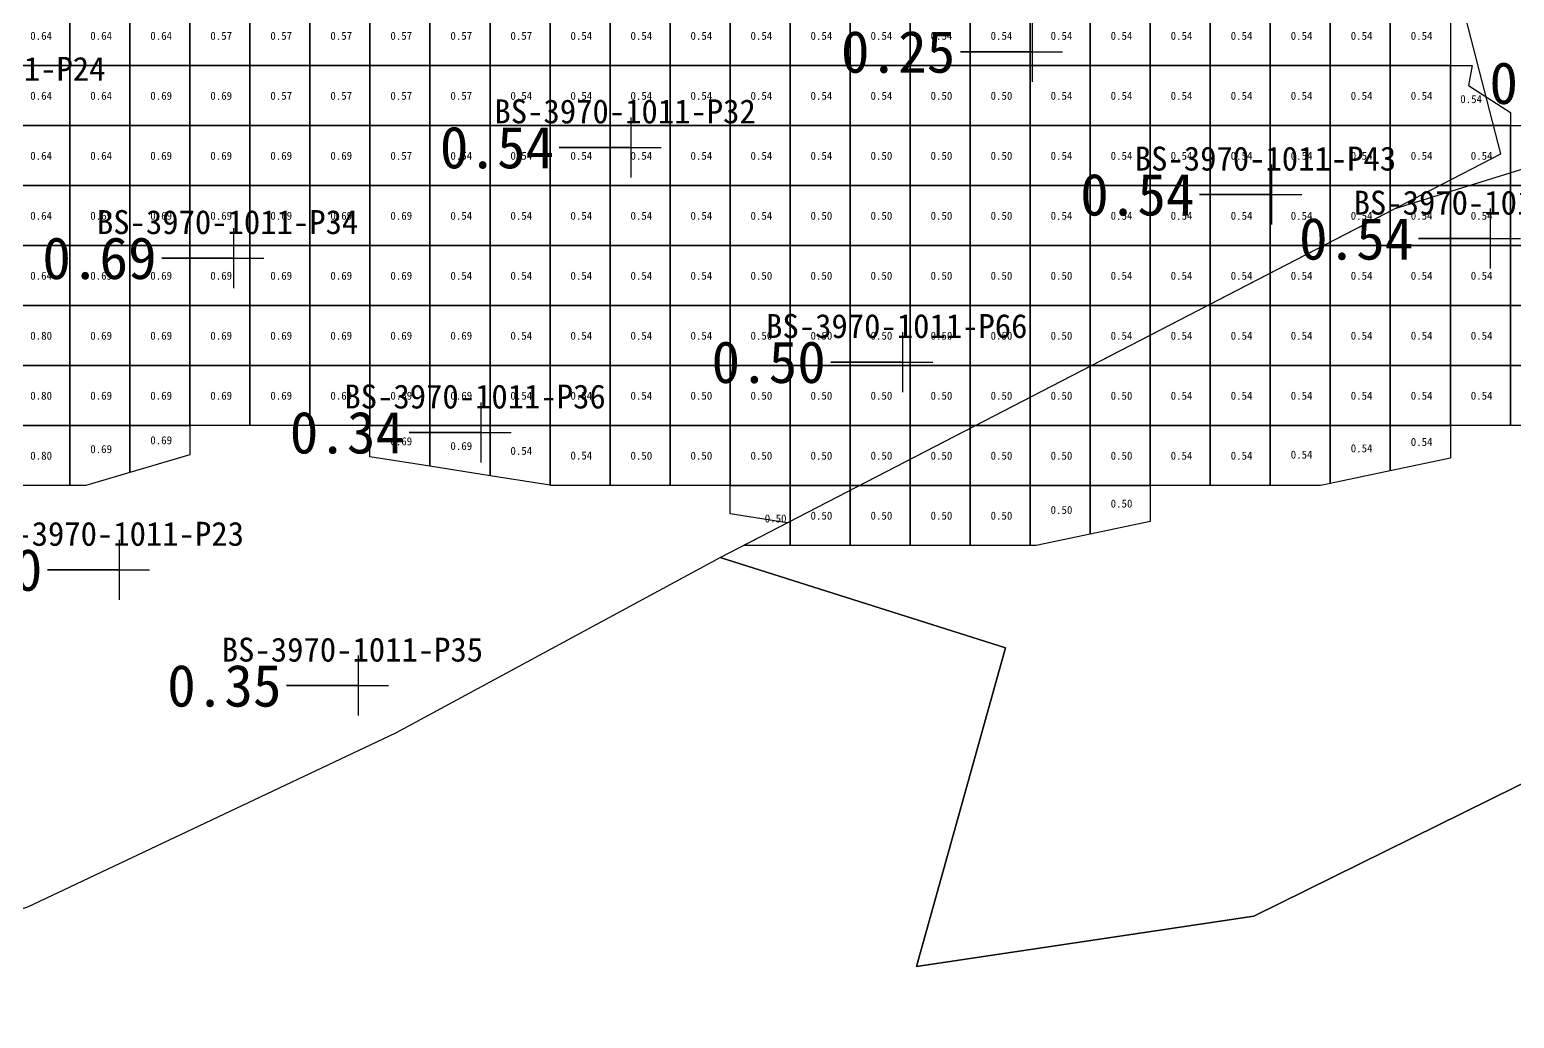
# Model space of a CAD drawing. Header units: metres. Extents: x 469759 to 470079, y 4349683 to 4349873.
# Drawn here: x 469805.7 to 469830.44, y 4349761.62 to 4349778.11 of the extents above; entities that cross this region are included whole.
import ezdxf

# ---------------------------------------------------------------- set-up
doc = ezdxf.new("R2010")
doc.units = ezdxf.units.M
for name, color, linetype in [('0.500-1.000', 4, 'Continuous'), ('点', 7, 'Continuous'), ('爆区方格网', 7, 'Continuous'), ('综合图_历史矿块', 7, 'Continuous'), ('钻孔', 7, 'Continuous')]:
    doc.layers.add(name, color=color, linetype=linetype)
doc.styles.add('CN_TTF', font='simsunb.ttf')

msp = doc.modelspace()

# ---------------------------------------------------------------- linework, layer by layer
at = {"layer": '0.500-1.000', "color": 4, "lineweight": 30}
msp.add_lwpolyline([(469798.18, 4349761.115), (469805.674, 4349763.484), (469811.803, 4349766.383), (469817.208, 4349769.309), (469830.212, 4349776.037), (469828.355, 4349783.26), (469828.126, 4349784.148), (469827.09, 4349788.178), (469827.09, 4349788.178), (469830.39, 4349787.295), (469832.714, 4349793.897)], dxfattribs=at)
at = {"layer": '点', "color": 138, "true_color": 0x004c4c}
for p, q in [((469822.41, 4349777.24), (469822.41, 4349778.24)), ((469821.91, 4349777.74), (469822.91, 4349777.74)), ((469815.727, 4349775.646), (469815.727, 4349776.646)), ((469815.227, 4349776.146), (469816.227, 4349776.146)), ((469826.396, 4349774.859), (469826.396, 4349775.859)), ((469825.896, 4349775.359), (469826.896, 4349775.359)), ((469830.042, 4349774.124), (469830.042, 4349775.124)), ((469809.104, 4349773.8), (469809.104, 4349774.8)), ((469829.542, 4349774.624), (469830.542, 4349774.624)), ((469808.604, 4349774.3), (469809.604, 4349774.3)), ((469820.253, 4349772.067), (469820.253, 4349773.067)), ((469819.753, 4349772.567), (469820.753, 4349772.567)), ((469813.227, 4349770.892), (469813.227, 4349771.892)), ((469812.727, 4349771.392), (469813.727, 4349771.392)), ((469807.2, 4349768.603), (469807.2, 4349769.603)), ((469806.7, 4349769.103), (469807.7, 4349769.103)), ((469811.184, 4349766.672), (469811.184, 4349767.672)), ((469810.684, 4349767.172), (469811.684, 4349767.172))]:
    msp.add_line(p, q, dxfattribs=at)
at = {"layer": '爆区方格网', "color": 4}
for points in [[(469805.373, 4349777.509), (469805.373, 4349778.509), (469806.373, 4349778.509), (469806.373, 4349777.509), (469805.373, 4349777.509)], [(469806.373, 4349777.509), (469806.373, 4349778.509), (469807.373, 4349778.509), (469807.373, 4349777.509), (469806.373, 4349777.509)], [(469807.373, 4349777.509), (469807.373, 4349778.509), (469808.373, 4349778.509), (469808.373, 4349777.509), (469807.373, 4349777.509)], [(469808.373, 4349777.509), (469808.373, 4349778.509), (469809.373, 4349778.509), (469809.373, 4349777.509), (469808.373, 4349777.509)], [(469809.373, 4349777.509), (469809.373, 4349778.509), (469810.373, 4349778.509), (469810.373, 4349777.509), (469809.373, 4349777.509)], [(469810.373, 4349777.509), (469810.373, 4349778.509), (469811.373, 4349778.509), (469811.373, 4349777.509), (469810.373, 4349777.509)], [(469811.373, 4349777.509), (469811.373, 4349778.509), (469812.373, 4349778.509), (469812.373, 4349777.509), (469811.373, 4349777.509)], [(469812.373, 4349777.509), (469812.373, 4349778.509), (469813.373, 4349778.509), (469813.373, 4349777.509), (469812.373, 4349777.509)], [(469813.373, 4349777.509), (469813.373, 4349778.509), (469814.373, 4349778.509), (469814.373, 4349777.509), (469813.373, 4349777.509)], [(469814.373, 4349777.509), (469814.373, 4349778.509), (469815.373, 4349778.509), (469815.373, 4349777.509), (469814.373, 4349777.509)], [(469815.373, 4349777.509), (469815.373, 4349778.509), (469816.373, 4349778.509), (469816.373, 4349777.509), (469815.373, 4349777.509)], [(469816.373, 4349777.509), (469816.373, 4349778.509), (469817.373, 4349778.509), (469817.373, 4349777.509), (469816.373, 4349777.509)], [(469817.373, 4349777.509), (469817.373, 4349778.509), (469818.373, 4349778.509), (469818.373, 4349777.509), (469817.373, 4349777.509)], [(469818.373, 4349777.509), (469818.373, 4349778.509), (469819.373, 4349778.509), (469819.373, 4349777.509), (469818.373, 4349777.509)], [(469819.373, 4349777.509), (469819.373, 4349778.509), (469820.373, 4349778.509), (469820.373, 4349777.509), (469819.373, 4349777.509)], [(469820.373, 4349777.509), (469820.373, 4349778.509), (469821.373, 4349778.509), (469821.373, 4349777.509), (469820.373, 4349777.509)], [(469821.373, 4349777.509), (469821.373, 4349778.509), (469822.373, 4349778.509), (469822.373, 4349777.509), (469821.373, 4349777.509)], [(469822.373, 4349777.509), (469822.373, 4349778.509), (469823.373, 4349778.509), (469823.373, 4349777.509), (469822.373, 4349777.509)], [(469823.373, 4349777.509), (469823.373, 4349778.509), (469824.373, 4349778.509), (469824.373, 4349777.509), (469823.373, 4349777.509)], [(469824.373, 4349777.509), (469824.373, 4349778.509), (469825.373, 4349778.509), (469825.373, 4349777.509), (469824.373, 4349777.509)], [(469825.373, 4349777.509), (469825.373, 4349778.509), (469826.373, 4349778.509), (469826.373, 4349777.509), (469825.373, 4349777.509)], [(469826.373, 4349777.509), (469826.373, 4349778.509), (469827.373, 4349778.509), (469827.373, 4349777.509), (469826.373, 4349777.509)], [(469827.373, 4349777.509), (469827.373, 4349778.509), (469828.373, 4349778.509), (469828.373, 4349777.509), (469827.373, 4349777.509)], [(469828.373, 4349777.509), (469828.373, 4349778.509), (469829.373, 4349778.509), (469829.373, 4349777.509), (469828.373, 4349777.509)], [(469805.373, 4349776.509), (469805.373, 4349777.509), (469806.373, 4349777.509), (469806.373, 4349776.509), (469805.373, 4349776.509)], [(469806.373, 4349776.509), (469806.373, 4349777.509), (469807.373, 4349777.509), (469807.373, 4349776.509), (469806.373, 4349776.509)], [(469807.373, 4349776.509), (469807.373, 4349777.509), (469808.373, 4349777.509), (469808.373, 4349776.509), (469807.373, 4349776.509)], [(469808.373, 4349776.509), (469808.373, 4349777.509), (469809.373, 4349777.509), (469809.373, 4349776.509), (469808.373, 4349776.509)], [(469809.373, 4349776.509), (469809.373, 4349777.509), (469810.373, 4349777.509), (469810.373, 4349776.509), (469809.373, 4349776.509)], [(469810.373, 4349776.509), (469810.373, 4349777.509), (469811.373, 4349777.509), (469811.373, 4349776.509), (469810.373, 4349776.509)], [(469811.373, 4349776.509), (469811.373, 4349777.509), (469812.373, 4349777.509), (469812.373, 4349776.509), (469811.373, 4349776.509)], [(469812.373, 4349776.509), (469812.373, 4349777.509), (469813.373, 4349777.509), (469813.373, 4349776.509), (469812.373, 4349776.509)], [(469813.373, 4349776.509), (469813.373, 4349777.509), (469814.373, 4349777.509), (469814.373, 4349776.509), (469813.373, 4349776.509)], [(469814.373, 4349776.509), (469814.373, 4349777.509), (469815.373, 4349777.509), (469815.373, 4349776.509), (469814.373, 4349776.509)], [(469815.373, 4349776.509), (469815.373, 4349777.509), (469816.373, 4349777.509), (469816.373, 4349776.509), (469815.373, 4349776.509)], [(469816.373, 4349776.509), (469816.373, 4349777.509), (469817.373, 4349777.509), (469817.373, 4349776.509), (469816.373, 4349776.509)], [(469817.373, 4349776.509), (469817.373, 4349777.509), (469818.373, 4349777.509), (469818.373, 4349776.509), (469817.373, 4349776.509)], [(469818.373, 4349776.509), (469818.373, 4349777.509), (469819.373, 4349777.509), (469819.373, 4349776.509), (469818.373, 4349776.509)], [(469819.373, 4349776.509), (469819.373, 4349777.509), (469820.373, 4349777.509), (469820.373, 4349776.509), (469819.373, 4349776.509)], [(469820.373, 4349776.509), (469820.373, 4349777.509), (469821.373, 4349777.509), (469821.373, 4349776.509), (469820.373, 4349776.509)], [(469821.373, 4349776.509), (469821.373, 4349777.509), (469822.373, 4349777.509), (469822.373, 4349776.509), (469821.373, 4349776.509)], [(469822.373, 4349776.509), (469822.373, 4349777.509), (469823.373, 4349777.509), (469823.373, 4349776.509), (469822.373, 4349776.509)], [(469823.373, 4349776.509), (469823.373, 4349777.509), (469824.373, 4349777.509), (469824.373, 4349776.509), (469823.373, 4349776.509)], [(469824.373, 4349776.509), (469824.373, 4349777.509), (469825.373, 4349777.509), (469825.373, 4349776.509), (469824.373, 4349776.509)], [(469825.373, 4349776.509), (469825.373, 4349777.509), (469826.373, 4349777.509), (469826.373, 4349776.509), (469825.373, 4349776.509)], [(469826.373, 4349776.509), (469826.373, 4349777.509), (469827.373, 4349777.509), (469827.373, 4349776.509), (469826.373, 4349776.509)], [(469827.373, 4349776.509), (469827.373, 4349777.509), (469828.373, 4349777.509), (469828.373, 4349776.509), (469827.373, 4349776.509)], [(469828.373, 4349776.509), (469828.373, 4349777.509), (469829.373, 4349777.509), (469829.373, 4349776.509), (469828.373, 4349776.509)], [(469830.373, 4349776.509), (469829.373, 4349776.509), (469829.373, 4349777.509), (469829.738, 4349777.509), (469829.673, 4349777.179), (469829.673, 4349777.179), (469830.373, 4349776.729), (469830.373, 4349776.509)], [(469805.373, 4349775.509), (469805.373, 4349776.509), (469806.373, 4349776.509), (469806.373, 4349775.509), (469805.373, 4349775.509)], [(469806.373, 4349775.509), (469806.373, 4349776.509), (469807.373, 4349776.509), (469807.373, 4349775.509), (469806.373, 4349775.509)], [(469807.373, 4349775.509), (469807.373, 4349776.509), (469808.373, 4349776.509), (469808.373, 4349775.509), (469807.373, 4349775.509)], [(469808.373, 4349775.509), (469808.373, 4349776.509), (469809.373, 4349776.509), (469809.373, 4349775.509), (469808.373, 4349775.509)], [(469809.373, 4349775.509), (469809.373, 4349776.509), (469810.373, 4349776.509), (469810.373, 4349775.509), (469809.373, 4349775.509)], [(469810.373, 4349775.509), (469810.373, 4349776.509), (469811.373, 4349776.509), (469811.373, 4349775.509), (469810.373, 4349775.509)], [(469811.373, 4349775.509), (469811.373, 4349776.509), (469812.373, 4349776.509), (469812.373, 4349775.509), (469811.373, 4349775.509)], [(469812.373, 4349775.509), (469812.373, 4349776.509), (469813.373, 4349776.509), (469813.373, 4349775.509), (469812.373, 4349775.509)], [(469813.373, 4349775.509), (469813.373, 4349776.509), (469814.373, 4349776.509), (469814.373, 4349775.509), (469813.373, 4349775.509)], [(469814.373, 4349775.509), (469814.373, 4349776.509), (469815.373, 4349776.509), (469815.373, 4349775.509), (469814.373, 4349775.509)], [(469815.373, 4349775.509), (469815.373, 4349776.509), (469816.373, 4349776.509), (469816.373, 4349775.509), (469815.373, 4349775.509)], [(469816.373, 4349775.509), (469816.373, 4349776.509), (469817.373, 4349776.509), (469817.373, 4349775.509), (469816.373, 4349775.509)], [(469817.373, 4349775.509), (469817.373, 4349776.509), (469818.373, 4349776.509), (469818.373, 4349775.509), (469817.373, 4349775.509)], [(469818.373, 4349775.509), (469818.373, 4349776.509), (469819.373, 4349776.509), (469819.373, 4349775.509), (469818.373, 4349775.509)], [(469819.373, 4349775.509), (469819.373, 4349776.509), (469820.373, 4349776.509), (469820.373, 4349775.509), (469819.373, 4349775.509)], [(469820.373, 4349775.509), (469820.373, 4349776.509), (469821.373, 4349776.509), (469821.373, 4349775.509), (469820.373, 4349775.509)], [(469821.373, 4349775.509), (469821.373, 4349776.509), (469822.373, 4349776.509), (469822.373, 4349775.509), (469821.373, 4349775.509)], [(469822.373, 4349775.509), (469822.373, 4349776.509), (469823.373, 4349776.509), (469823.373, 4349775.509), (469822.373, 4349775.509)], [(469823.373, 4349775.509), (469823.373, 4349776.509), (469824.373, 4349776.509), (469824.373, 4349775.509), (469823.373, 4349775.509)], [(469824.373, 4349775.509), (469824.373, 4349776.509), (469825.373, 4349776.509), (469825.373, 4349775.509), (469824.373, 4349775.509)], [(469825.373, 4349775.509), (469825.373, 4349776.509), (469826.373, 4349776.509), (469826.373, 4349775.509), (469825.373, 4349775.509)], [(469826.373, 4349775.509), (469826.373, 4349776.509), (469827.373, 4349776.509), (469827.373, 4349775.509), (469826.373, 4349775.509)], [(469827.373, 4349775.509), (469827.373, 4349776.509), (469828.373, 4349776.509), (469828.373, 4349775.509), (469827.373, 4349775.509)], [(469828.373, 4349775.509), (469828.373, 4349776.509), (469829.373, 4349776.509), (469829.373, 4349775.509), (469828.373, 4349775.509)], [(469829.373, 4349775.509), (469829.373, 4349776.509), (469830.373, 4349776.509), (469830.373, 4349775.509), (469829.373, 4349775.509)], [(469831.373, 4349775.509), (469830.373, 4349775.509), (469830.373, 4349776.509), (469830.714, 4349776.509), (469830.835, 4349776.432), (469831.373, 4349776.086), (469831.373, 4349775.509)], [(469805.373, 4349774.509), (469805.373, 4349775.509), (469806.373, 4349775.509), (469806.373, 4349774.509), (469805.373, 4349774.509)], [(469806.373, 4349774.509), (469806.373, 4349775.509), (469807.373, 4349775.509), (469807.373, 4349774.509), (469806.373, 4349774.509)], [(469807.373, 4349774.509), (469807.373, 4349775.509), (469808.373, 4349775.509), (469808.373, 4349774.509), (469807.373, 4349774.509)], [(469808.373, 4349774.509), (469808.373, 4349775.509), (469809.373, 4349775.509), (469809.373, 4349774.509), (469808.373, 4349774.509)], [(469809.373, 4349774.509), (469809.373, 4349775.509), (469810.373, 4349775.509), (469810.373, 4349774.509), (469809.373, 4349774.509)], [(469810.373, 4349774.509), (469810.373, 4349775.509), (469811.373, 4349775.509), (469811.373, 4349774.509), (469810.373, 4349774.509)], [(469811.373, 4349774.509), (469811.373, 4349775.509), (469812.373, 4349775.509), (469812.373, 4349774.509), (469811.373, 4349774.509)], [(469812.373, 4349774.509), (469812.373, 4349775.509), (469813.373, 4349775.509), (469813.373, 4349774.509), (469812.373, 4349774.509)], [(469813.373, 4349774.509), (469813.373, 4349775.509), (469814.373, 4349775.509), (469814.373, 4349774.509), (469813.373, 4349774.509)], [(469814.373, 4349774.509), (469814.373, 4349775.509), (469815.373, 4349775.509), (469815.373, 4349774.509), (469814.373, 4349774.509)], [(469815.373, 4349774.509), (469815.373, 4349775.509), (469816.373, 4349775.509), (469816.373, 4349774.509), (469815.373, 4349774.509)], [(469816.373, 4349774.509), (469816.373, 4349775.509), (469817.373, 4349775.509), (469817.373, 4349774.509), (469816.373, 4349774.509)], [(469817.373, 4349774.509), (469817.373, 4349775.509), (469818.373, 4349775.509), (469818.373, 4349774.509), (469817.373, 4349774.509)], [(469818.373, 4349774.509), (469818.373, 4349775.509), (469819.373, 4349775.509), (469819.373, 4349774.509), (469818.373, 4349774.509)], [(469819.373, 4349774.509), (469819.373, 4349775.509), (469820.373, 4349775.509), (469820.373, 4349774.509), (469819.373, 4349774.509)], [(469820.373, 4349774.509), (469820.373, 4349775.509), (469821.373, 4349775.509), (469821.373, 4349774.509), (469820.373, 4349774.509)], [(469821.373, 4349774.509), (469821.373, 4349775.509), (469822.373, 4349775.509), (469822.373, 4349774.509), (469821.373, 4349774.509)], [(469822.373, 4349774.509), (469822.373, 4349775.509), (469823.373, 4349775.509), (469823.373, 4349774.509), (469822.373, 4349774.509)], [(469823.373, 4349774.509), (469823.373, 4349775.509), (469824.373, 4349775.509), (469824.373, 4349774.509), (469823.373, 4349774.509)], [(469824.373, 4349774.509), (469824.373, 4349775.509), (469825.373, 4349775.509), (469825.373, 4349774.509), (469824.373, 4349774.509)], [(469825.373, 4349774.509), (469825.373, 4349775.509), (469826.373, 4349775.509), (469826.373, 4349774.509), (469825.373, 4349774.509)], [(469826.373, 4349774.509), (469826.373, 4349775.509), (469827.373, 4349775.509), (469827.373, 4349774.509), (469826.373, 4349774.509)], [(469827.373, 4349774.509), (469827.373, 4349775.509), (469828.373, 4349775.509), (469828.373, 4349774.509), (469827.373, 4349774.509)], [(469828.373, 4349774.509), (469828.373, 4349775.509), (469829.373, 4349775.509), (469829.373, 4349774.509), (469828.373, 4349774.509)], [(469829.373, 4349774.509), (469829.373, 4349775.509), (469830.373, 4349775.509), (469830.373, 4349774.509), (469829.373, 4349774.509)], [(469830.373, 4349774.509), (469830.373, 4349775.509), (469831.373, 4349775.509), (469831.373, 4349774.509), (469830.373, 4349774.509)], [(469805.373, 4349773.509), (469805.373, 4349774.509), (469806.373, 4349774.509), (469806.373, 4349773.509), (469805.373, 4349773.509)], [(469806.373, 4349773.509), (469806.373, 4349774.509), (469807.373, 4349774.509), (469807.373, 4349773.509), (469806.373, 4349773.509)], [(469807.373, 4349773.509), (469807.373, 4349774.509), (469808.373, 4349774.509), (469808.373, 4349773.509), (469807.373, 4349773.509)], [(469808.373, 4349773.509), (469808.373, 4349774.509), (469809.373, 4349774.509), (469809.373, 4349773.509), (469808.373, 4349773.509)], [(469809.373, 4349773.509), (469809.373, 4349774.509), (469810.373, 4349774.509), (469810.373, 4349773.509), (469809.373, 4349773.509)], [(469810.373, 4349773.509), (469810.373, 4349774.509), (469811.373, 4349774.509), (469811.373, 4349773.509), (469810.373, 4349773.509)], [(469811.373, 4349773.509), (469811.373, 4349774.509), (469812.373, 4349774.509), (469812.373, 4349773.509), (469811.373, 4349773.509)], [(469812.373, 4349773.509), (469812.373, 4349774.509), (469813.373, 4349774.509), (469813.373, 4349773.509), (469812.373, 4349773.509)], [(469813.373, 4349773.509), (469813.373, 4349774.509), (469814.373, 4349774.509), (469814.373, 4349773.509), (469813.373, 4349773.509)], [(469814.373, 4349773.509), (469814.373, 4349774.509), (469815.373, 4349774.509), (469815.373, 4349773.509), (469814.373, 4349773.509)], [(469815.373, 4349773.509), (469815.373, 4349774.509), (469816.373, 4349774.509), (469816.373, 4349773.509), (469815.373, 4349773.509)], [(469816.373, 4349773.509), (469816.373, 4349774.509), (469817.373, 4349774.509), (469817.373, 4349773.509), (469816.373, 4349773.509)], [(469817.373, 4349773.509), (469817.373, 4349774.509), (469818.373, 4349774.509), (469818.373, 4349773.509), (469817.373, 4349773.509)], [(469818.373, 4349773.509), (469818.373, 4349774.509), (469819.373, 4349774.509), (469819.373, 4349773.509), (469818.373, 4349773.509)], [(469819.373, 4349773.509), (469819.373, 4349774.509), (469820.373, 4349774.509), (469820.373, 4349773.509), (469819.373, 4349773.509)], [(469820.373, 4349773.509), (469820.373, 4349774.509), (469821.373, 4349774.509), (469821.373, 4349773.509), (469820.373, 4349773.509)], [(469821.373, 4349773.509), (469821.373, 4349774.509), (469822.373, 4349774.509), (469822.373, 4349773.509), (469821.373, 4349773.509)], [(469822.373, 4349773.509), (469822.373, 4349774.509), (469823.373, 4349774.509), (469823.373, 4349773.509), (469822.373, 4349773.509)], [(469823.373, 4349773.509), (469823.373, 4349774.509), (469824.373, 4349774.509), (469824.373, 4349773.509), (469823.373, 4349773.509)], [(469824.373, 4349773.509), (469824.373, 4349774.509), (469825.373, 4349774.509), (469825.373, 4349773.509), (469824.373, 4349773.509)], [(469825.373, 4349773.509), (469825.373, 4349774.509), (469826.373, 4349774.509), (469826.373, 4349773.509), (469825.373, 4349773.509)], [(469826.373, 4349773.509), (469826.373, 4349774.509), (469827.373, 4349774.509), (469827.373, 4349773.509), (469826.373, 4349773.509)], [(469827.373, 4349773.509), (469827.373, 4349774.509), (469828.373, 4349774.509), (469828.373, 4349773.509), (469827.373, 4349773.509)], [(469828.373, 4349773.509), (469828.373, 4349774.509), (469829.373, 4349774.509), (469829.373, 4349773.509), (469828.373, 4349773.509)], [(469829.373, 4349773.509), (469829.373, 4349774.509), (469830.373, 4349774.509), (469830.373, 4349773.509), (469829.373, 4349773.509)], [(469830.373, 4349773.509), (469830.373, 4349774.509), (469831.373, 4349774.509), (469831.373, 4349773.509), (469830.373, 4349773.509)], [(469805.373, 4349772.509), (469805.373, 4349773.509), (469806.373, 4349773.509), (469806.373, 4349772.509), (469805.373, 4349772.509)], [(469806.373, 4349772.509), (469806.373, 4349773.509), (469807.373, 4349773.509), (469807.373, 4349772.509), (469806.373, 4349772.509)], [(469807.373, 4349772.509), (469807.373, 4349773.509), (469808.373, 4349773.509), (469808.373, 4349772.509), (469807.373, 4349772.509)], [(469808.373, 4349772.509), (469808.373, 4349773.509), (469809.373, 4349773.509), (469809.373, 4349772.509), (469808.373, 4349772.509)], [(469809.373, 4349772.509), (469809.373, 4349773.509), (469810.373, 4349773.509), (469810.373, 4349772.509), (469809.373, 4349772.509)], [(469810.373, 4349772.509), (469810.373, 4349773.509), (469811.373, 4349773.509), (469811.373, 4349772.509), (469810.373, 4349772.509)], [(469811.373, 4349772.509), (469811.373, 4349773.509), (469812.373, 4349773.509), (469812.373, 4349772.509), (469811.373, 4349772.509)], [(469812.373, 4349772.509), (469812.373, 4349773.509), (469813.373, 4349773.509), (469813.373, 4349772.509), (469812.373, 4349772.509)], [(469813.373, 4349772.509), (469813.373, 4349773.509), (469814.373, 4349773.509), (469814.373, 4349772.509), (469813.373, 4349772.509)], [(469814.373, 4349772.509), (469814.373, 4349773.509), (469815.373, 4349773.509), (469815.373, 4349772.509), (469814.373, 4349772.509)], [(469815.373, 4349772.509), (469815.373, 4349773.509), (469816.373, 4349773.509), (469816.373, 4349772.509), (469815.373, 4349772.509)], [(469816.373, 4349772.509), (469816.373, 4349773.509), (469817.373, 4349773.509), (469817.373, 4349772.509), (469816.373, 4349772.509)], [(469817.373, 4349772.509), (469817.373, 4349773.509), (469818.373, 4349773.509), (469818.373, 4349772.509), (469817.373, 4349772.509)], [(469818.373, 4349772.509), (469818.373, 4349773.509), (469819.373, 4349773.509), (469819.373, 4349772.509), (469818.373, 4349772.509)], [(469819.373, 4349772.509), (469819.373, 4349773.509), (469820.373, 4349773.509), (469820.373, 4349772.509), (469819.373, 4349772.509)], [(469820.373, 4349772.509), (469820.373, 4349773.509), (469821.373, 4349773.509), (469821.373, 4349772.509), (469820.373, 4349772.509)], [(469821.373, 4349772.509), (469821.373, 4349773.509), (469822.373, 4349773.509), (469822.373, 4349772.509), (469821.373, 4349772.509)], [(469822.373, 4349772.509), (469822.373, 4349773.509), (469823.373, 4349773.509), (469823.373, 4349772.509), (469822.373, 4349772.509)], [(469823.373, 4349772.509), (469823.373, 4349773.509), (469824.373, 4349773.509), (469824.373, 4349772.509), (469823.373, 4349772.509)], [(469824.373, 4349772.509), (469824.373, 4349773.509), (469825.373, 4349773.509), (469825.373, 4349772.509), (469824.373, 4349772.509)], [(469825.373, 4349772.509), (469825.373, 4349773.509), (469826.373, 4349773.509), (469826.373, 4349772.509), (469825.373, 4349772.509)], [(469826.373, 4349772.509), (469826.373, 4349773.509), (469827.373, 4349773.509), (469827.373, 4349772.509), (469826.373, 4349772.509)], [(469827.373, 4349772.509), (469827.373, 4349773.509), (469828.373, 4349773.509), (469828.373, 4349772.509), (469827.373, 4349772.509)], [(469828.373, 4349772.509), (469828.373, 4349773.509), (469829.373, 4349773.509), (469829.373, 4349772.509), (469828.373, 4349772.509)], [(469829.373, 4349772.509), (469829.373, 4349773.509), (469830.373, 4349773.509), (469830.373, 4349772.509), (469829.373, 4349772.509)], [(469830.373, 4349772.509), (469830.373, 4349773.509), (469831.373, 4349773.509), (469831.373, 4349772.509), (469830.373, 4349772.509)], [(469805.373, 4349771.509), (469805.373, 4349772.509), (469806.373, 4349772.509), (469806.373, 4349771.509), (469805.373, 4349771.509)], [(469806.373, 4349771.509), (469806.373, 4349772.509), (469807.373, 4349772.509), (469807.373, 4349771.509), (469806.373, 4349771.509)], [(469807.373, 4349771.509), (469807.373, 4349772.509), (469808.373, 4349772.509), (469808.373, 4349771.509), (469807.373, 4349771.509)], [(469808.373, 4349771.509), (469808.373, 4349772.509), (469809.373, 4349772.509), (469809.373, 4349771.509), (469808.373, 4349771.509)], [(469809.373, 4349771.509), (469809.373, 4349772.509), (469810.373, 4349772.509), (469810.373, 4349771.509), (469809.373, 4349771.509)], [(469810.373, 4349771.509), (469810.373, 4349772.509), (469811.373, 4349772.509), (469811.373, 4349771.509), (469810.373, 4349771.509)], [(469811.373, 4349771.509), (469811.373, 4349772.509), (469812.373, 4349772.509), (469812.373, 4349771.509), (469811.373, 4349771.509)], [(469812.373, 4349771.509), (469812.373, 4349772.509), (469813.373, 4349772.509), (469813.373, 4349771.509), (469812.373, 4349771.509)], [(469813.373, 4349771.509), (469813.373, 4349772.509), (469814.373, 4349772.509), (469814.373, 4349771.509), (469813.373, 4349771.509)], [(469814.373, 4349771.509), (469814.373, 4349772.509), (469815.373, 4349772.509), (469815.373, 4349771.509), (469814.373, 4349771.509)], [(469815.373, 4349771.509), (469815.373, 4349772.509), (469816.373, 4349772.509), (469816.373, 4349771.509), (469815.373, 4349771.509)], [(469816.373, 4349771.509), (469816.373, 4349772.509), (469817.373, 4349772.509), (469817.373, 4349771.509), (469816.373, 4349771.509)], [(469817.373, 4349771.509), (469817.373, 4349772.509), (469818.373, 4349772.509), (469818.373, 4349771.509), (469817.373, 4349771.509)], [(469818.373, 4349771.509), (469818.373, 4349772.509), (469819.373, 4349772.509), (469819.373, 4349771.509), (469818.373, 4349771.509)], [(469819.373, 4349771.509), (469819.373, 4349772.509), (469820.373, 4349772.509), (469820.373, 4349771.509), (469819.373, 4349771.509)], [(469820.373, 4349771.509), (469820.373, 4349772.509), (469821.373, 4349772.509), (469821.373, 4349771.509), (469820.373, 4349771.509)], [(469821.373, 4349771.509), (469821.373, 4349772.509), (469822.373, 4349772.509), (469822.373, 4349771.509), (469821.373, 4349771.509)], [(469822.373, 4349771.509), (469822.373, 4349772.509), (469823.373, 4349772.509), (469823.373, 4349771.509), (469822.373, 4349771.509)], [(469823.373, 4349771.509), (469823.373, 4349772.509), (469824.373, 4349772.509), (469824.373, 4349771.509), (469823.373, 4349771.509)], [(469824.373, 4349771.509), (469824.373, 4349772.509), (469825.373, 4349772.509), (469825.373, 4349771.509), (469824.373, 4349771.509)], [(469825.373, 4349771.509), (469825.373, 4349772.509), (469826.373, 4349772.509), (469826.373, 4349771.509), (469825.373, 4349771.509)], [(469826.373, 4349771.509), (469826.373, 4349772.509), (469827.373, 4349772.509), (469827.373, 4349771.509), (469826.373, 4349771.509)], [(469827.373, 4349771.509), (469827.373, 4349772.509), (469828.373, 4349772.509), (469828.373, 4349771.509), (469827.373, 4349771.509)], [(469828.373, 4349771.509), (469828.373, 4349772.509), (469829.373, 4349772.509), (469829.373, 4349771.509), (469828.373, 4349771.509)], [(469829.373, 4349771.509), (469829.373, 4349772.509), (469830.373, 4349772.509), (469830.373, 4349771.509), (469829.373, 4349771.509)], [(469830.373, 4349771.509), (469830.373, 4349772.509), (469831.373, 4349772.509), (469831.373, 4349771.509), (469830.373, 4349771.509)], [(469805.373, 4349770.509), (469805.373, 4349771.509), (469806.373, 4349771.509), (469806.373, 4349770.509), (469805.373, 4349770.509)], [(469806.373, 4349770.509), (469806.373, 4349771.509), (469807.373, 4349771.509), (469807.373, 4349770.727), (469806.638, 4349770.509), (469806.373, 4349770.509)], [(469807.373, 4349771.509), (469808.373, 4349771.509), (469808.373, 4349771.022), (469807.373, 4349770.727), (469807.373, 4349771.509)], [(469811.373, 4349771.509), (469812.373, 4349771.509), (469812.373, 4349770.83), (469811.373, 4349770.988), (469811.373, 4349771.509)], [(469812.373, 4349771.509), (469813.373, 4349771.509), (469813.373, 4349770.671), (469812.373, 4349770.83), (469812.373, 4349771.509)], [(469813.373, 4349771.509), (469814.373, 4349771.509), (469814.373, 4349770.513), (469813.699, 4349770.62), (469813.373, 4349770.671), (469813.373, 4349771.509)], [(469814.373, 4349771.509), (469815.373, 4349771.509), (469815.373, 4349770.509), (469814.394, 4349770.509), (469814.373, 4349770.513), (469814.373, 4349771.509)], [(469815.373, 4349770.509), (469815.373, 4349771.509), (469816.373, 4349771.509), (469816.373, 4349770.509), (469815.373, 4349770.509)], [(469816.373, 4349770.509), (469816.373, 4349771.509), (469817.373, 4349771.509), (469817.373, 4349770.509), (469816.373, 4349770.509)], [(469817.373, 4349770.509), (469817.373, 4349771.509), (469818.373, 4349771.509), (469818.373, 4349770.509), (469817.373, 4349770.509)], [(469818.373, 4349770.509), (469818.373, 4349771.509), (469819.373, 4349771.509), (469819.373, 4349770.509), (469818.373, 4349770.509)], [(469819.373, 4349770.509), (469819.373, 4349771.509), (469820.373, 4349771.509), (469820.373, 4349770.509), (469819.373, 4349770.509)], [(469820.373, 4349770.509), (469820.373, 4349771.509), (469821.373, 4349771.509), (469821.373, 4349770.509), (469820.373, 4349770.509)], [(469821.373, 4349770.509), (469821.373, 4349771.509), (469822.373, 4349771.509), (469822.373, 4349770.509), (469821.373, 4349770.509)], [(469822.373, 4349770.509), (469822.373, 4349771.509), (469823.373, 4349771.509), (469823.373, 4349770.509), (469822.373, 4349770.509)], [(469823.373, 4349770.509), (469823.373, 4349771.509), (469824.373, 4349771.509), (469824.373, 4349770.509), (469823.373, 4349770.509)], [(469824.373, 4349770.509), (469824.373, 4349771.509), (469825.373, 4349771.509), (469825.373, 4349770.509), (469824.373, 4349770.509)], [(469825.373, 4349770.509), (469825.373, 4349771.509), (469826.373, 4349771.509), (469826.373, 4349770.509), (469825.373, 4349770.509)], [(469826.373, 4349770.509), (469826.373, 4349771.509), (469827.373, 4349771.509), (469827.373, 4349770.543), (469827.322, 4349770.533), (469827.32, 4349770.532), (469827.212, 4349770.509), (469826.373, 4349770.509)], [(469827.373, 4349771.509), (469828.373, 4349771.509), (469828.373, 4349770.755), (469827.373, 4349770.543), (469827.373, 4349771.509)], [(469828.373, 4349771.509), (469829.373, 4349771.509), (469829.373, 4349770.966), (469828.373, 4349770.755), (469828.373, 4349771.509)], [(469817.373, 4349770.509), (469818.373, 4349770.509), (469818.373, 4349769.509), (469817.595, 4349769.509), (469818.324, 4349769.886), (469817.373, 4349770.037), (469817.373, 4349770.509)], [(469818.373, 4349769.509), (469818.373, 4349770.509), (469819.373, 4349770.509), (469819.373, 4349769.509), (469818.373, 4349769.509)], [(469819.373, 4349769.509), (469819.373, 4349770.509), (469820.373, 4349770.509), (469820.373, 4349769.509), (469819.373, 4349769.509)], [(469820.373, 4349769.509), (469820.373, 4349770.509), (469821.373, 4349770.509), (469821.373, 4349769.509), (469820.373, 4349769.509)], [(469821.373, 4349769.509), (469821.373, 4349770.509), (469822.373, 4349770.509), (469822.373, 4349769.509), (469821.373, 4349769.509)], [(469822.373, 4349769.509), (469822.373, 4349770.509), (469823.373, 4349770.509), (469823.373, 4349769.699), (469822.475, 4349769.509), (469822.373, 4349769.509)], [(469823.373, 4349770.509), (469824.373, 4349770.509), (469824.373, 4349769.91), (469823.373, 4349769.699), (469823.373, 4349770.509)]]:
    msp.add_lwpolyline(points, close=True, dxfattribs=at)
at = {"layer": '综合图_历史矿块', "color": 9}
msp.add_lwpolyline([(469817.208, 4349769.309), (469828.454, 4349775.127), (469837.3, 4349777.874), (469846.044, 4349775.075), (469845.59, 4349771.971), (469847.292, 4349769.245), (469850.168, 4349770.343), (469852.439, 4349771.326), (469856.754, 4349771.099), (469861.845, 4349771.213), (469866.414, 4349769.254), (469864.214, 4349766.26), (469858.315, 4349764.574), (469853.994, 4349765.649), (469852.242, 4349767.401), (469842.005, 4349764.839), (469836.359, 4349766.411), (469832.229, 4349766.357), (469826.099, 4349763.33), (469820.476, 4349762.487), (469821.961, 4349767.803), (469817.208, 4349769.309)], close=True, dxfattribs=at)
msp.add_lwpolyline([(469798.18, 4349761.115), (469805.674, 4349763.484), (469811.803, 4349766.383), (469817.208, 4349769.309), (469821.961, 4349767.803), (469820.476, 4349762.487), (469826.099, 4349763.33), (469832.229, 4349766.357)], dxfattribs=at)
at = {"layer": '钻孔', "color": 8, "lineweight": 35}
for p, q in [((469822.41, 4349777.74), (469821.21, 4349777.74)), ((469813.227, 4349771.392), (469812.027, 4349771.392)), ((469807.2, 4349769.103), (469806, 4349769.103)), ((469811.184, 4349767.172), (469809.984, 4349767.172))]:
    msp.add_line(p, q, dxfattribs=at)
at = {"layer": '钻孔', "color": 4, "lineweight": 35}
for p, q in [((469815.727, 4349776.146), (469814.527, 4349776.146)), ((469826.396, 4349775.359), (469825.196, 4349775.359)), ((469830.042, 4349774.624), (469828.842, 4349774.624)), ((469809.104, 4349774.3), (469807.904, 4349774.3)), ((469820.253, 4349772.567), (469819.053, 4349772.567))]:
    msp.add_line(p, q, dxfattribs=at)

# ---------------------------------------------------------------- texts
at = {"color": 4, "style": 'CN_TTF'}
for s, p in [('0.64', (469805.713, 4349777.939)), ('0.64', (469806.713, 4349777.939)), ('0.64', (469807.713, 4349777.939)), ('0.57', (469808.713, 4349777.939)), ('0.57', (469809.713, 4349777.939)), ('0.57', (469810.713, 4349777.939)), ('0.57', (469811.713, 4349777.939)), ('0.57', (469812.713, 4349777.939)), ('0.57', (469813.713, 4349777.939)), ('0.54', (469814.713, 4349777.939)), ('0.54', (469815.713, 4349777.939)), ('0.54', (469816.713, 4349777.939)), ('0.54', (469817.713, 4349777.939)), ('0.54', (469818.713, 4349777.939)), ('0.54', (469819.713, 4349777.939)), ('0.54', (469820.713, 4349777.939)), ('0.54', (469821.713, 4349777.939)), ('0.54', (469822.713, 4349777.939)), ('0.54', (469823.713, 4349777.939)), ('0.54', (469824.713, 4349777.939)), ('0.54', (469825.713, 4349777.939)), ('0.54', (469826.713, 4349777.939)), ('0.54', (469827.713, 4349777.939)), ('0.54', (469828.713, 4349777.939)), ('0.64', (469805.713, 4349776.939)), ('0.64', (469806.713, 4349776.939)), ('0.69', (469807.713, 4349776.939)), ('0.69', (469808.713, 4349776.939)), ('0.57', (469809.713, 4349776.939)), ('0.57', (469810.713, 4349776.939)), ('0.57', (469811.713, 4349776.939)), ('0.57', (469812.713, 4349776.939)), ('0.54', (469813.713, 4349776.939)), ('0.54', (469814.713, 4349776.939)), ('0.54', (469815.713, 4349776.939)), ('0.54', (469816.713, 4349776.939)), ('0.54', (469817.713, 4349776.939)), ('0.54', (469818.713, 4349776.939)), ('0.54', (469819.713, 4349776.939)), ('0.50', (469820.713, 4349776.939)), ('0.50', (469821.713, 4349776.939)), ('0.54', (469822.713, 4349776.939)), ('0.54', (469823.713, 4349776.939)), ('0.54', (469824.713, 4349776.939)), ('0.54', (469825.713, 4349776.939)), ('0.54', (469826.713, 4349776.939)), ('0.54', (469827.713, 4349776.939)), ('0.54', (469828.713, 4349776.939)), ('0.54', (469829.538, 4349776.884)), ('0.64', (469805.713, 4349775.939)), ('0.64', (469806.713, 4349775.939)), ('0.69', (469807.713, 4349775.939)), ('0.69', (469808.713, 4349775.939)), ('0.69', (469809.713, 4349775.939)), ('0.69', (469810.713, 4349775.939)), ('0.57', (469811.713, 4349775.939)), ('0.54', (469812.713, 4349775.939)), ('0.54', (469813.713, 4349775.939)), ('0.54', (469814.713, 4349775.939)), ('0.54', (469815.713, 4349775.939)), ('0.54', (469816.713, 4349775.939)), ('0.54', (469817.713, 4349775.939)), ('0.54', (469818.713, 4349775.939)), ('0.50', (469819.713, 4349775.939)), ('0.50', (469820.713, 4349775.939)), ('0.50', (469821.713, 4349775.939)), ('0.54', (469822.713, 4349775.939)), ('0.54', (469823.713, 4349775.939)), ('0.54', (469824.713, 4349775.939)), ('0.54', (469825.713, 4349775.939)), ('0.54', (469826.713, 4349775.939)), ('0.54', (469827.713, 4349775.939)), ('0.54', (469828.713, 4349775.939)), ('0.54', (469829.713, 4349775.939)), ('0.64', (469805.713, 4349774.939)), ('0.69', (469806.713, 4349774.939)), ('0.69', (469807.713, 4349774.939)), ('0.69', (469808.713, 4349774.939)), ('0.69', (469809.713, 4349774.939)), ('0.69', (469810.713, 4349774.939)), ('0.69', (469811.713, 4349774.939)), ('0.54', (469812.713, 4349774.939)), ('0.54', (469813.713, 4349774.939)), ('0.54', (469814.713, 4349774.939)), ('0.54', (469815.713, 4349774.939)), ('0.54', (469816.713, 4349774.939)), ('0.54', (469817.713, 4349774.939)), ('0.50', (469818.713, 4349774.939)), ('0.50', (469819.713, 4349774.939)), ('0.50', (469820.713, 4349774.939)), ('0.50', (469821.713, 4349774.939)), ('0.54', (469822.713, 4349774.939)), ('0.54', (469823.713, 4349774.939)), ('0.54', (469824.713, 4349774.939)), ('0.54', (469825.713, 4349774.939)), ('0.54', (469826.713, 4349774.939)), ('0.54', (469827.713, 4349774.939)), ('0.54', (469828.713, 4349774.939)), ('0.54', (469829.713, 4349774.939)), ('0.64', (469805.713, 4349773.939)), ('0.69', (469806.713, 4349773.939)), ('0.69', (469807.713, 4349773.939)), ('0.69', (469808.713, 4349773.939)), ('0.69', (469809.713, 4349773.939)), ('0.69', (469810.713, 4349773.939)), ('0.69', (469811.713, 4349773.939)), ('0.54', (469812.713, 4349773.939)), ('0.54', (469813.713, 4349773.939)), ('0.54', (469814.713, 4349773.939)), ('0.54', (469815.713, 4349773.939)), ('0.54', (469816.713, 4349773.939)), ('0.50', (469817.713, 4349773.939)), ('0.50', (469818.713, 4349773.939)), ('0.50', (469819.713, 4349773.939)), ('0.50', (469820.713, 4349773.939)), ('0.50', (469821.713, 4349773.939)), ('0.50', (469822.713, 4349773.939)), ('0.54', (469823.713, 4349773.939)), ('0.54', (469824.713, 4349773.939)), ('0.54', (469825.713, 4349773.939)), ('0.54', (469826.713, 4349773.939)), ('0.54', (469827.713, 4349773.939)), ('0.54', (469828.713, 4349773.939)), ('0.54', (469829.713, 4349773.939)), ('0.80', (469805.713, 4349772.939)), ('0.69', (469806.713, 4349772.939)), ('0.69', (469807.713, 4349772.939)), ('0.69', (469808.713, 4349772.939)), ('0.69', (469809.713, 4349772.939)), ('0.69', (469810.713, 4349772.939)), ('0.69', (469811.713, 4349772.939)), ('0.69', (469812.713, 4349772.939)), ('0.54', (469813.713, 4349772.939)), ('0.54', (469814.713, 4349772.939)), ('0.54', (469815.713, 4349772.939)), ('0.54', (469816.713, 4349772.939)), ('0.50', (469817.713, 4349772.939)), ('0.50', (469818.713, 4349772.939)), ('0.50', (469819.713, 4349772.939)), ('0.50', (469820.713, 4349772.939)), ('0.50', (469821.713, 4349772.939)), ('0.50', (469822.713, 4349772.939)), ('0.54', (469823.713, 4349772.939)), ('0.54', (469824.713, 4349772.939)), ('0.54', (469825.713, 4349772.939)), ('0.54', (469826.713, 4349772.939)), ('0.54', (469827.713, 4349772.939)), ('0.54', (469828.713, 4349772.939)), ('0.54', (469829.713, 4349772.939)), ('0.80', (469805.713, 4349771.939)), ('0.69', (469806.713, 4349771.939)), ('0.69', (469807.713, 4349771.939)), ('0.69', (469808.713, 4349771.939)), ('0.69', (469809.713, 4349771.939)), ('0.69', (469810.713, 4349771.939)), ('0.69', (469811.713, 4349771.939)), ('0.69', (469812.713, 4349771.939)), ('0.54', (469813.713, 4349771.939)), ('0.54', (469814.713, 4349771.939)), ('0.54', (469815.713, 4349771.939)), ('0.50', (469816.713, 4349771.939)), ('0.50', (469817.713, 4349771.939)), ('0.50', (469818.713, 4349771.939)), ('0.50', (469819.713, 4349771.939)), ('0.50', (469820.713, 4349771.939)), ('0.50', (469821.713, 4349771.939)), ('0.50', (469822.713, 4349771.939)), ('0.50', (469823.713, 4349771.939)), ('0.54', (469824.713, 4349771.939)), ('0.54', (469825.713, 4349771.939)), ('0.54', (469826.713, 4349771.939)), ('0.54', (469827.713, 4349771.939)), ('0.54', (469828.713, 4349771.939)), ('0.54', (469829.713, 4349771.939)), ('0.69', (469806.713, 4349771.048)), ('0.69', (469807.713, 4349771.196)), ('0.69', (469811.713, 4349771.179)), ('0.69', (469812.713, 4349771.1)), ('0.54', (469813.713, 4349771.02)), ('0.54', (469826.713, 4349770.956)), ('0.54', (469827.713, 4349771.062)), ('0.54', (469828.713, 4349771.168)), ('0.80', (469805.713, 4349770.939)), ('0.54', (469814.713, 4349770.941)), ('0.50', (469815.713, 4349770.939)), ('0.50', (469816.713, 4349770.939)), ('0.50', (469817.713, 4349770.939)), ('0.50', (469818.713, 4349770.939)), ('0.50', (469819.713, 4349770.939)), ('0.50', (469820.713, 4349770.939)), ('0.50', (469821.713, 4349770.939)), ('0.50', (469822.713, 4349770.939)), ('0.50', (469823.713, 4349770.939)), ('0.54', (469824.713, 4349770.939)), ('0.54', (469825.713, 4349770.939)), ('0.50', (469822.713, 4349770.034)), ('0.50', (469823.713, 4349770.14)), ('0.50', (469817.95, 4349769.892)), ('0.50', (469818.713, 4349769.939)), ('0.50', (469819.713, 4349769.939)), ('0.50', (469820.713, 4349769.939)), ('0.50', (469821.713, 4349769.939))]:
    msp.add_text(s, height=0.1333, dxfattribs=at).set_placement(p)
at = {"layer": '钻孔', "color": 8, "style": 'CN_TTF'}
for s, p in [('0.25', (469819.22, 4349777.39)), ('0.46', (469830.024, 4349776.869)), ('0.34', (469810.037, 4349771.042)), ('0.30', (469804.01, 4349768.753)), ('0.35', (469807.994, 4349766.822))]:
    msp.add_text(s, height=0.7, dxfattribs=at).set_placement(p)
at = {"layer": '钻孔', "color": 138, "true_color": 0x004c4c, "style": 'CN_TTF'}
for s, p in [('BS-3970-1011-P24', (469802.612, 4349777.255)), ('BS-3970-1011-P32', (469813.447, 4349776.546)), ('BS-3970-1011-P43', (469824.116, 4349775.759)), ('BS-3970-1011-P44', (469827.762, 4349775.024)), ('BS-3970-1011-P34', (469806.824, 4349774.7)), ('BS-3970-1011-P66', (469817.973, 4349772.967)), ('BS-3970-1011-P36', (469810.947, 4349771.792)), ('BS-3970-1011-P23', (469804.92, 4349769.503)), ('BS-3970-1011-P35', (469808.904, 4349767.572))]:
    msp.add_text(s, height=0.4, dxfattribs=at).set_placement(p)
at = {"layer": '钻孔', "color": 4, "style": 'CN_TTF'}
for s, p in [('0.54', (469812.537, 4349775.796)), ('0.54', (469823.206, 4349775.009)), ('0.54', (469826.852, 4349774.274)), ('0.69', (469805.914, 4349773.95)), ('0.50', (469817.063, 4349772.217))]:
    msp.add_text(s, height=0.7, dxfattribs=at).set_placement(p)

doc.saveas('drawing.dxf')
